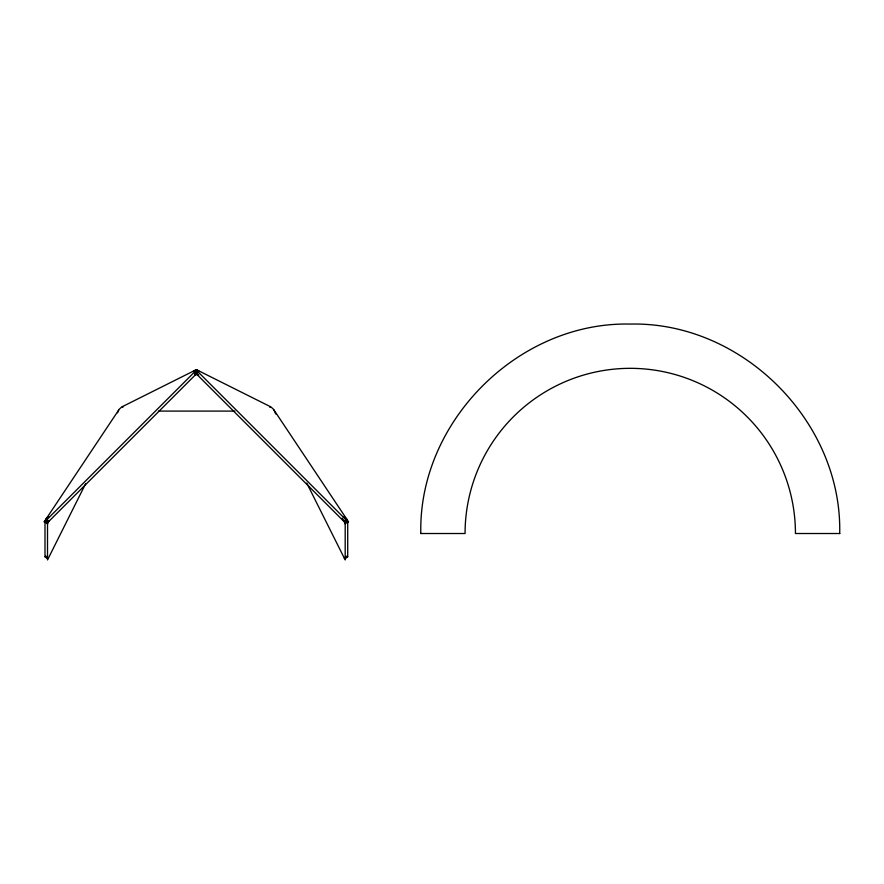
<?xml version="1.0" encoding="UTF-8"?>
<svg xmlns="http://www.w3.org/2000/svg" width="884" height="884" viewBox="0 0 884 884"><rect width="100%" height="100%" fill="white"/><g stroke="black" fill="none" stroke-linecap="round" stroke-linejoin="round"><path stroke-width="1.33" d="M420.817 533.516C418.243 421.602 518.356 321.5 630.259 324.074C742.162 321.5 842.275 421.602 839.701 533.516M196.823 369.877L197.751 375.291L196.823 369.877L270.891 406.916L273.454 409.226L348.506 521.803L343.788 521.317L346.683 519.063L347.71 521.803L347.71 556.765L345.191 558.743L344.296 558.158L346.826 556.18L347.71 556.765M198.801 371.567L198.922 370.926M195.872 369.877L194.944 375.291L195.872 369.877L121.804 406.916L119.252 409.226L44.2 521.803L48.918 521.317L46.023 519.063L44.996 521.803L44.996 556.765L47.515 558.743L48.399 558.158L45.88 556.18L44.996 556.765M117.561 412.806L118.644 410.132M85.649 483.67L47.515 559.926L47.515 522.72L49.029 520.444M269.83 407.369L270.294 406.607M274.062 410.132L275.753 414.032M48.609 516.853L46.288 518.665M44.576 521.947L195.994 370.518M47.515 522.72L196.347 373.888L198.79 375.103M347.71 521.803L345.191 523.914L344.152 521.173L348.506 521.803M346.406 518.665L344.086 516.853M44.2 521.803L48.543 521.173L47.515 523.914L44.996 521.803M194.823 370.407L197.872 370.407M194.823 374.65L197.872 374.65M158.413 411.093L234.934 411.093M420.718 533.516L465.072 533.516A165.186 165.186 0 0 1 630.259 368.33A165.186 165.186 0 0 1 795.445 533.516L839.8 533.516M196.701 370.518L348.13 521.947M196.347 373.888L345.191 522.72L345.191 559.926L306.748 483.051M342.152 518.168L345.191 522.72M122.412 406.607L122.876 407.369M193.784 370.926L193.905 371.567"/></g></svg>
